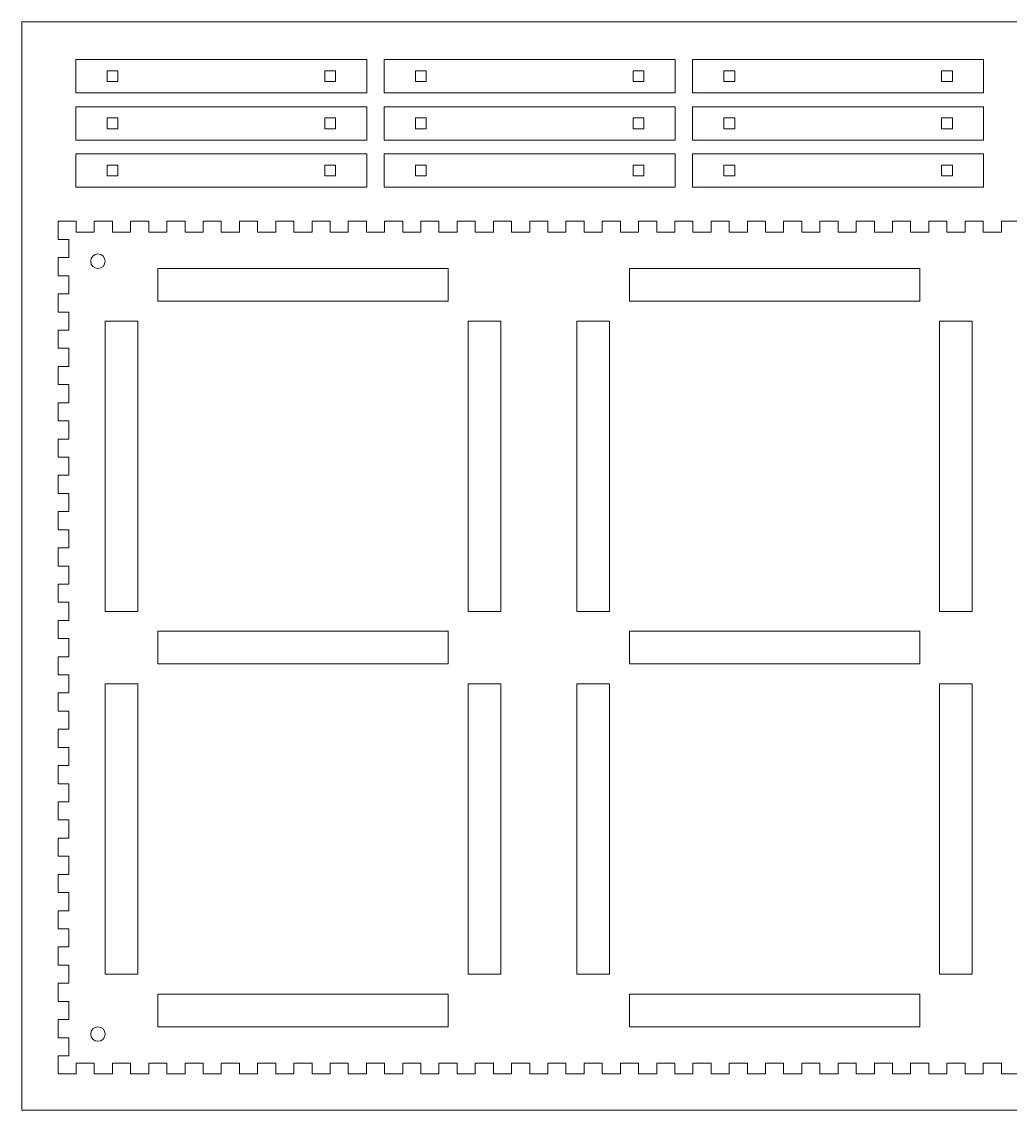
# Model space of a CAD drawing. Header units: millimetres. Extents: x 0 to 600, y 0 to 300.
# Drawn here: x 0 to 272.4, y 0 to 300 of the extents above; entities that cross this region are included whole.
import ezdxf

# ---------------------------------------------------------------- set-up
doc = ezdxf.new("R2010")
doc.units = ezdxf.units.MM
doc.layers.get('0').update_dxf_attribs({"linetype": 'CONTINUOUS', "lineweight": 0})

msp = doc.modelspace()

# ---------------------------------------------------------------- linework, layer by layer
for p, q in [((600, 300), (0, 300)), ((0, 300), (0, 0)), ((14.9, 280.4), (14.9, 289.6)), ((14.9, 289.6), (95.1, 289.6)), ((95.1, 289.6), (95.1, 280.4)), ((99.9, 280.4), (99.9, 289.6)), ((99.9, 289.6), (180.1, 289.6)), ((180.1, 289.6), (180.1, 280.4)), ((184.9, 280.4), (184.9, 289.6)), ((184.9, 289.6), (265.1, 289.6)), ((265.1, 289.6), (265.1, 280.4)), ((23.5, 283.5), (23.5, 286.5)), ((23.5, 286.5), (26.5, 286.5)), ((26.5, 283.5), (26.5, 286.5)), ((83.5, 286.5), (86.5, 286.5)), ((83.5, 283.5), (83.5, 286.5)), ((86.5, 286.5), (86.5, 283.5)), ((108.5, 283.5), (108.5, 286.5)), ((108.5, 286.5), (111.5, 286.5)), ((111.5, 283.5), (111.5, 286.5)), ((168.5, 286.5), (171.5, 286.5)), ((168.5, 283.5), (168.5, 286.5)), ((171.5, 286.5), (171.5, 283.5)), ((193.5, 283.5), (193.5, 286.5)), ((193.5, 286.5), (196.5, 286.5)), ((196.5, 283.5), (196.5, 286.5)), ((253.5, 286.5), (256.5, 286.5)), ((253.5, 283.5), (253.5, 286.5)), ((256.5, 286.5), (256.5, 283.5)), ((26.5, 283.5), (23.5, 283.5)), ((86.5, 283.5), (83.5, 283.5)), ((111.5, 283.5), (108.5, 283.5)), ((171.5, 283.5), (168.5, 283.5)), ((196.5, 283.5), (193.5, 283.5)), ((256.5, 283.5), (253.5, 283.5)), ((95.1, 280.4), (14.9, 280.4)), ((15, 281), (15, 281)), ((16, 281), (16, 281)), ((180.1, 280.4), (99.9, 280.4)), ((100, 281), (100, 281)), ((101, 281), (101, 281)), ((265.1, 280.4), (184.9, 280.4)), ((185, 281), (185, 281)), ((186, 281), (186, 281)), ((14.9, 267.4), (14.9, 276.6)), ((14.9, 276.6), (95.1, 276.6)), ((95.1, 276.6), (95.1, 267.4)), ((99.9, 267.4), (99.9, 276.6)), ((99.9, 276.6), (180.1, 276.6)), ((180.1, 276.6), (180.1, 267.4)), ((184.9, 267.4), (184.9, 276.6)), ((184.9, 276.6), (265.1, 276.6)), ((265.1, 276.6), (265.1, 267.4)), ((23.5, 270.5), (23.5, 273.5)), ((23.5, 273.5), (26.5, 273.5)), ((26.5, 270.5), (26.5, 273.5)), ((83.5, 273.5), (86.5, 273.5)), ((83.5, 270.5), (83.5, 273.5)), ((86.5, 273.5), (86.5, 270.5)), ((108.5, 270.5), (108.5, 273.5)), ((108.5, 273.5), (111.5, 273.5)), ((111.5, 270.5), (111.5, 273.5)), ((168.5, 273.5), (171.5, 273.5)), ((168.5, 270.5), (168.5, 273.5)), ((171.5, 273.5), (171.5, 270.5)), ((193.5, 270.5), (193.5, 273.5)), ((193.5, 273.5), (196.5, 273.5)), ((196.5, 270.5), (196.5, 273.5)), ((253.5, 273.5), (256.5, 273.5)), ((253.5, 270.5), (253.5, 273.5)), ((256.5, 273.5), (256.5, 270.5)), ((26.5, 270.5), (23.5, 270.5)), ((86.5, 270.5), (83.5, 270.5)), ((111.5, 270.5), (108.5, 270.5)), ((171.5, 270.5), (168.5, 270.5)), ((196.5, 270.5), (193.5, 270.5)), ((256.5, 270.5), (253.5, 270.5)), ((95.1, 267.4), (14.9, 267.4)), ((15, 268), (15, 268)), ((16, 268), (16, 268)), ((180.1, 267.4), (99.9, 267.4)), ((100, 268), (100, 268)), ((101, 268), (101, 268)), ((265.1, 267.4), (184.9, 267.4)), ((185, 268), (185, 268)), ((186, 268), (186, 268)), ((14.9, 254.4), (14.9, 263.6)), ((14.9, 263.6), (95.1, 263.6)), ((95.1, 263.6), (95.1, 254.4)), ((99.9, 254.4), (99.9, 263.6)), ((99.9, 263.6), (180.1, 263.6)), ((180.1, 263.6), (180.1, 254.4)), ((184.9, 254.4), (184.9, 263.6)), ((184.9, 263.6), (265.1, 263.6)), ((265.1, 263.6), (265.1, 254.4)), ((23.5, 257.5), (23.5, 260.5)), ((23.5, 260.5), (26.5, 260.5)), ((26.5, 257.5), (26.5, 260.5)), ((83.5, 260.5), (86.5, 260.5)), ((83.5, 257.5), (83.5, 260.5)), ((86.5, 260.5), (86.5, 257.5)), ((108.5, 257.5), (108.5, 260.5)), ((108.5, 260.5), (111.5, 260.5)), ((111.5, 257.5), (111.5, 260.5)), ((168.5, 260.5), (171.5, 260.5)), ((168.5, 257.5), (168.5, 260.5)), ((171.5, 260.5), (171.5, 257.5)), ((193.5, 257.5), (193.5, 260.5)), ((193.5, 260.5), (196.5, 260.5)), ((196.5, 257.5), (196.5, 260.5)), ((253.5, 260.5), (256.5, 260.5)), ((253.5, 257.5), (253.5, 260.5)), ((256.5, 260.5), (256.5, 257.5)), ((15, 255), (15, 255)), ((16, 255), (16, 255)), ((26.5, 257.5), (23.5, 257.5)), ((86.5, 257.5), (83.5, 257.5)), ((100, 255), (100, 255)), ((101, 255), (101, 255)), ((111.5, 257.5), (108.5, 257.5)), ((171.5, 257.5), (168.5, 257.5)), ((185, 255), (185, 255)), ((186, 255), (186, 255)), ((196.5, 257.5), (193.5, 257.5)), ((256.5, 257.5), (253.5, 257.5)), ((95.1, 254.4), (14.9, 254.4)), ((180.1, 254.4), (99.9, 254.4)), ((265.1, 254.4), (184.9, 254.4)), ((10, 240), (10, 245)), ((10, 245), (15, 245)), ((15, 245), (15, 242)), ((20, 242), (20, 245)), ((20, 245), (25, 245)), ((25, 245), (25, 242)), ((30, 242), (30, 245)), ((30, 245), (35, 245)), ((35, 245), (35, 242)), ((40, 242), (40, 245)), ((40, 245), (45, 245)), ((45, 245), (45, 242)), ((50, 242), (50, 245)), ((50, 245), (55, 245)), ((55, 245), (55, 242)), ((60, 242), (60, 245)), ((60, 245), (65, 245)), ((65, 245), (65, 242)), ((70, 242), (70, 245)), ((70, 245), (75, 245)), ((75, 245), (75, 242)), ((80, 242), (80, 245)), ((80, 245), (85, 245)), ((85, 245), (85, 242)), ((90, 242), (90, 245)), ((90, 245), (95, 245)), ((95, 245), (95, 242)), ((100, 242), (100, 245)), ((100, 245), (105, 245)), ((105, 245), (105, 242)), ((110, 242), (110, 245)), ((110, 245), (115, 245)), ((115, 245), (115, 242)), ((120, 242), (120, 245)), ((120, 245), (125, 245)), ((125, 245), (125, 242)), ((130, 242), (130, 245)), ((130, 245), (135, 245)), ((135, 245), (135, 242)), ((140, 242), (140, 245)), ((140, 245), (145, 245)), ((145, 245), (145, 242)), ((150, 242), (150, 245)), ((150, 245), (155, 245)), ((155, 245), (155, 242)), ((160, 242), (160, 245)), ((160, 245), (165, 245)), ((165, 245), (165, 242)), ((170, 242), (170, 245)), ((170, 245), (175, 245)), ((175, 245), (175, 242)), ((180, 242), (180, 245)), ((180, 245), (185, 245)), ((185, 245), (185, 242)), ((190, 242), (190, 245)), ((190, 245), (195, 245)), ((195, 245), (195, 242)), ((200, 242), (200, 245)), ((200, 245), (205, 245)), ((205, 245), (205, 242)), ((210, 242), (210, 245)), ((210, 245), (215, 245)), ((215, 245), (215, 242)), ((220, 242), (220, 245)), ((220, 245), (225, 245)), ((225, 245), (225, 242)), ((230, 242), (230, 245)), ((230, 245), (235, 245)), ((235, 245), (235, 242)), ((240, 242), (240, 245)), ((240, 245), (245, 245)), ((245, 245), (245, 242)), ((250, 242), (250, 245)), ((250, 245), (255, 245)), ((255, 245), (255, 242)), ((260, 242), (260, 245)), ((260, 245), (265, 245)), ((265, 245), (265, 242)), ((270, 242), (270, 245)), ((270, 245), (275, 245)), ((13, 240), (10, 240)), ((13, 235), (13, 240)), ((15, 242), (20, 242)), ((25, 242), (30, 242)), ((35, 242), (40, 242)), ((45, 242), (50, 242)), ((55, 242), (60, 242)), ((65, 242), (70, 242)), ((75, 242), (80, 242)), ((85, 242), (90, 242)), ((95, 242), (100, 242)), ((105, 242), (110, 242)), ((115, 242), (120, 242)), ((125, 242), (130, 242)), ((135, 242), (140, 242)), ((145, 242), (150, 242)), ((155, 242), (160, 242)), ((165, 242), (170, 242)), ((175, 242), (180, 242)), ((185, 242), (190, 242)), ((195, 242), (200, 242)), ((205, 242), (210, 242)), ((215, 242), (220, 242)), ((225, 242), (230, 242)), ((235, 242), (240, 242)), ((245, 242), (250, 242)), ((255, 242), (260, 242)), ((265, 242), (270, 242)), ((10, 230), (10, 235)), ((10, 235), (13, 235)), ((117.5, 232), (37.5, 232)), ((37.5, 232), (37.5, 223)), ((77.5, 232), (77.5, 232)), ((117.5, 223), (117.5, 232)), ((247.5, 232), (167.5, 232)), ((167.5, 232), (167.5, 223)), ((207.5, 232), (207.5, 232)), ((247.5, 223), (247.5, 232)), ((13, 230), (10, 230)), ((13, 225), (13, 230)), ((10, 220), (10, 225)), ((10, 225), (13, 225)), ((37.5, 223), (117.5, 223)), ((77.5, 223), (77.5, 223)), ((167.5, 223), (247.5, 223)), ((207.5, 223), (207.5, 223)), ((13, 220), (10, 220)), ((13, 215), (13, 220)), ((32, 217.5), (23, 217.5)), ((23, 217.5), (23, 137.5)), ((32, 137.5), (32, 217.5)), ((132, 217.5), (123, 217.5)), ((123, 217.5), (123, 137.5)), ((132, 137.5), (132, 217.5)), ((162, 217.5), (153, 217.5)), ((153, 217.5), (153, 137.5)), ((162, 137.5), (162, 217.5)), ((262, 217.5), (253, 217.5)), ((253, 217.5), (253, 137.5)), ((262, 137.5), (262, 217.5)), ((10, 210), (10, 215)), ((10, 215), (13, 215)), ((13, 210), (10, 210)), ((13, 205), (13, 210)), ((10, 200), (10, 205)), ((10, 205), (13, 205)), ((13, 200), (10, 200)), ((13, 195), (13, 200)), ((10, 190), (10, 195)), ((10, 195), (13, 195)), ((13, 190), (10, 190)), ((13, 185), (13, 190)), ((10, 180), (10, 185)), ((10, 185), (13, 185)), ((13, 180), (10, 180)), ((13, 175), (13, 180)), ((23, 177.5), (23, 177.5)), ((32, 177.5), (32, 177.5)), ((123, 177.5), (123, 177.5)), ((132, 177.5), (132, 177.5)), ((153, 177.5), (153, 177.5)), ((162, 177.5), (162, 177.5)), ((253, 177.5), (253, 177.5)), ((262, 177.5), (262, 177.5)), ((10, 170), (10, 175)), ((10, 175), (13, 175)), ((13, 170), (10, 170)), ((13, 165), (13, 170)), ((10, 160), (10, 165)), ((10, 165), (13, 165)), ((13, 160), (10, 160)), ((13, 155), (13, 160)), ((10, 150), (10, 155)), ((10, 155), (13, 155)), ((13, 150), (10, 150)), ((13, 145), (13, 150)), ((10, 140), (10, 145)), ((10, 145), (13, 145)), ((13, 140), (10, 140)), ((13, 135), (13, 140)), ((10, 130), (10, 135)), ((10, 135), (13, 135)), ((23, 137.5), (32, 137.5)), ((123, 137.5), (132, 137.5)), ((153, 137.5), (162, 137.5)), ((253, 137.5), (262, 137.5)), ((117.5, 132), (37.5, 132)), ((37.5, 132), (37.5, 123)), ((77.5, 132), (77.5, 132)), ((117.5, 123), (117.5, 132)), ((247.5, 132), (167.5, 132)), ((167.5, 132), (167.5, 123)), ((207.5, 132), (207.5, 132)), ((247.5, 123), (247.5, 132)), ((13, 130), (10, 130)), ((13, 125), (13, 130)), ((10, 120), (10, 125)), ((10, 125), (13, 125)), ((37.5, 123), (117.5, 123)), ((77.5, 123), (77.5, 123)), ((167.5, 123), (247.5, 123)), ((207.5, 123), (207.5, 123)), ((13, 120), (10, 120)), ((13, 115), (13, 120)), ((32, 117.5), (23, 117.5)), ((23, 117.5), (23, 37.5)), ((32, 37.5), (32, 117.5)), ((132, 117.5), (123, 117.5)), ((123, 117.5), (123, 37.5)), ((132, 37.5), (132, 117.5)), ((162, 117.5), (153, 117.5)), ((153, 117.5), (153, 37.5)), ((162, 37.5), (162, 117.5)), ((262, 117.5), (253, 117.5)), ((253, 117.5), (253, 37.5)), ((262, 37.5), (262, 117.5)), ((10, 110), (10, 115)), ((10, 115), (13, 115)), ((13, 110), (10, 110)), ((13, 105), (13, 110)), ((10, 100), (10, 105)), ((10, 105), (13, 105)), ((13, 100), (10, 100)), ((13, 95), (13, 100)), ((10, 90), (10, 95)), ((10, 95), (13, 95)), ((13, 90), (10, 90)), ((13, 85), (13, 90)), ((10, 80), (10, 85)), ((10, 85), (13, 85)), ((13, 80), (10, 80)), ((13, 75), (13, 80)), ((10, 70), (10, 75)), ((10, 75), (13, 75)), ((23, 77.5), (23, 77.5)), ((32, 77.5), (32, 77.5)), ((123, 77.5), (123, 77.5)), ((132, 77.5), (132, 77.5)), ((153, 77.5), (153, 77.5)), ((162, 77.5), (162, 77.5)), ((253, 77.5), (253, 77.5)), ((262, 77.5), (262, 77.5)), ((13, 70), (10, 70)), ((13, 65), (13, 70)), ((10, 60), (10, 65)), ((10, 65), (13, 65)), ((13, 60), (10, 60)), ((13, 55), (13, 60)), ((10, 50), (10, 55)), ((10, 55), (13, 55)), ((13, 50), (10, 50)), ((13, 45), (13, 50)), ((10, 40), (10, 45)), ((10, 45), (13, 45)), ((13, 40), (10, 40)), ((13, 35), (13, 40)), ((23, 37.5), (32, 37.5)), ((123, 37.5), (132, 37.5)), ((153, 37.5), (162, 37.5)), ((253, 37.5), (262, 37.5)), ((10, 30), (10, 35)), ((10, 35), (13, 35)), ((13, 30), (10, 30)), ((13, 25), (13, 30)), ((117.5, 32), (37.5, 32)), ((37.5, 32), (37.5, 23)), ((117.5, 23), (117.5, 32)), ((247.5, 32), (167.5, 32)), ((167.5, 32), (167.5, 23)), ((247.5, 23), (247.5, 32)), ((10, 20), (10, 25)), ((10, 25), (13, 25)), ((37.5, 23), (117.5, 23)), ((77.5, 23), (77.5, 23)), ((167.5, 23), (247.5, 23)), ((207.5, 23), (207.5, 23)), ((13, 20), (10, 20)), ((13, 15), (13, 20)), ((10, 15), (13, 15)), ((10, 10), (10, 15)), ((15, 10), (15, 13)), ((15, 13), (20, 13)), ((20, 13), (20, 10)), ((25, 10), (25, 13)), ((25, 13), (30, 13)), ((30, 13), (30, 10)), ((35, 10), (35, 13)), ((35, 13), (40, 13)), ((40, 13), (40, 10)), ((45, 10), (45, 13)), ((45, 13), (50, 13)), ((50, 13), (50, 10)), ((55, 10), (55, 13)), ((55, 13), (60, 13)), ((60, 13), (60, 10)), ((65, 10), (65, 13)), ((65, 13), (70, 13)), ((70, 13), (70, 10)), ((75, 10), (75, 13)), ((75, 13), (80, 13)), ((80, 13), (80, 10)), ((85, 10), (85, 13)), ((85, 13), (90, 13)), ((90, 13), (90, 10)), ((95, 10), (95, 13)), ((95, 13), (100, 13)), ((100, 13), (100, 10)), ((105, 10), (105, 13)), ((105, 13), (110, 13)), ((110, 13), (110, 10)), ((115, 10), (115, 13)), ((115, 13), (120, 13)), ((120, 13), (120, 10)), ((125, 10), (125, 13)), ((125, 13), (130, 13)), ((130, 13), (130, 10)), ((135, 10), (135, 13)), ((135, 13), (140, 13)), ((140, 13), (140, 10)), ((145, 10), (145, 13)), ((145, 13), (150, 13)), ((150, 13), (150, 10)), ((155, 10), (155, 13)), ((155, 13), (160, 13)), ((160, 13), (160, 10)), ((165, 10), (165, 13)), ((165, 13), (170, 13)), ((170, 13), (170, 10)), ((175, 10), (175, 13)), ((175, 13), (180, 13)), ((180, 13), (180, 10)), ((185, 10), (185, 13)), ((185, 13), (190, 13)), ((190, 13), (190, 10)), ((195, 10), (195, 13)), ((195, 13), (200, 13)), ((200, 13), (200, 10)), ((205, 10), (205, 13)), ((205, 13), (210, 13)), ((210, 13), (210, 10)), ((215, 10), (215, 13)), ((215, 13), (220, 13)), ((220, 13), (220, 10)), ((225, 10), (225, 13)), ((225, 13), (230, 13)), ((230, 13), (230, 10)), ((235, 10), (235, 13)), ((235, 13), (240, 13)), ((240, 13), (240, 10)), ((245, 10), (245, 13)), ((245, 13), (250, 13)), ((250, 13), (250, 10)), ((255, 10), (255, 13)), ((255, 13), (260, 13)), ((260, 13), (260, 10)), ((265, 10), (265, 13)), ((265, 13), (270, 13)), ((270, 13), (270, 10)), ((15, 10), (10, 10)), ((20, 10), (25, 10)), ((30, 10), (35, 10)), ((40, 10), (45, 10)), ((50, 10), (55, 10)), ((60, 10), (65, 10)), ((70, 10), (75, 10)), ((80, 10), (85, 10)), ((90, 10), (95, 10)), ((100, 10), (105, 10)), ((110, 10), (115, 10)), ((120, 10), (125, 10)), ((130, 10), (135, 10)), ((140, 10), (145, 10)), ((150, 10), (155, 10)), ((160, 10), (165, 10)), ((170, 10), (175, 10)), ((180, 10), (185, 10)), ((190, 10), (195, 10)), ((200, 10), (205, 10)), ((210, 10), (215, 10)), ((220, 10), (225, 10)), ((230, 10), (235, 10)), ((240, 10), (245, 10)), ((250, 10), (255, 10)), ((260, 10), (265, 10)), ((270, 10), (275, 10)), ((0, 0), (600, 0))]:
    msp.add_line(p, q)
for centre in [(21, 234), (21, 21)]:
    msp.add_circle(centre, 2)

doc.saveas('drawing.dxf')
